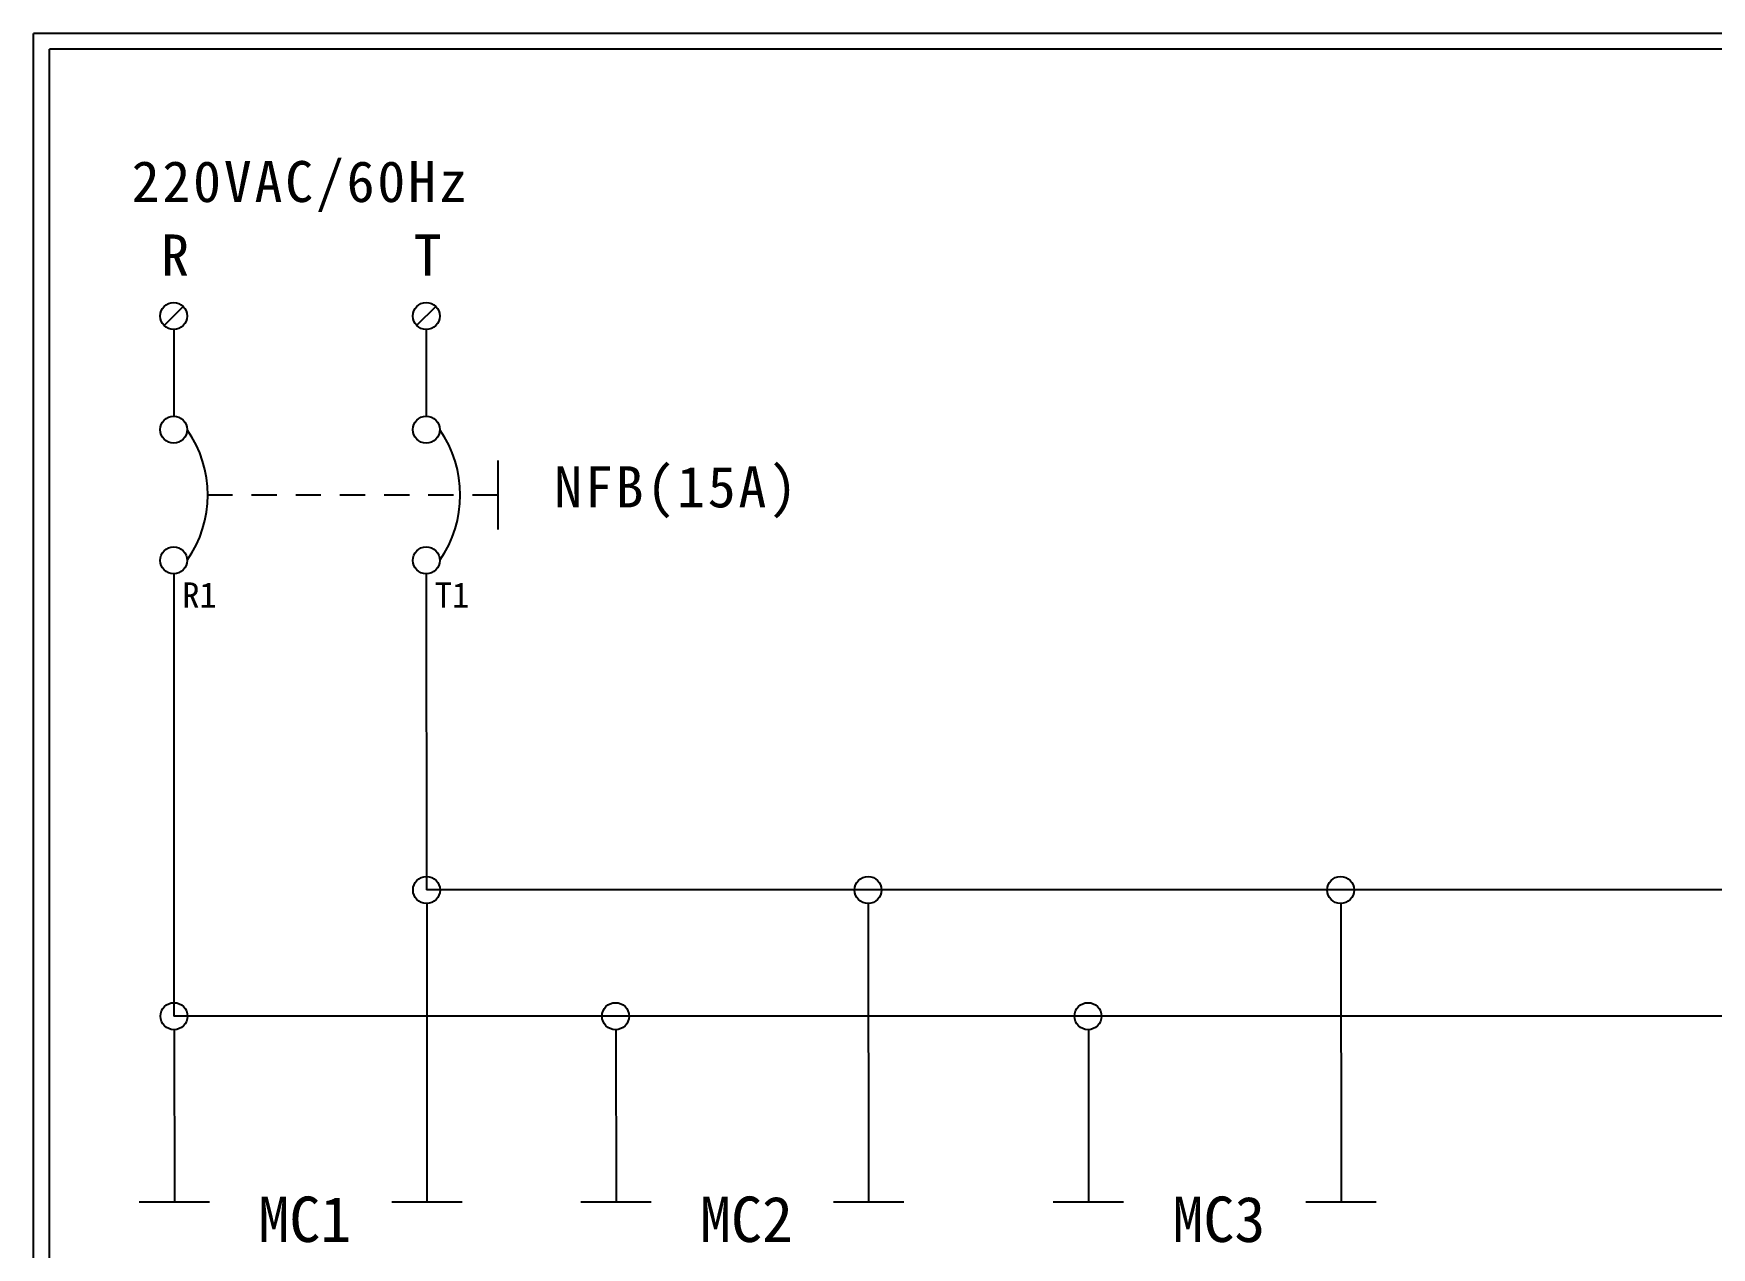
# Model space of a CAD drawing. Extents: x 10 to 297, y 3 to 207.
# Drawn here: x 10 to 142.9, y 110.8 to 207 of the extents above; entities that cross this region are included whole.
import ezdxf

# ---------------------------------------------------------------- set-up
doc = ezdxf.new("R2010")
doc.units = 0
doc.linetypes.add('HIDDEN9', pattern=[3.5, 2, -1.5])
doc.layers.get('0').update_dxf_attribs({"linetype": 'CONTINUOUS'})
doc.layers.add('圖框層', color=7, linetype='CONTINUOUS')
doc.layers.add('標尺寸層', color=3, linetype='CONTINUOUS')
doc.styles.add('STSL', font='kaiu.ttf')
doc.styles.add('標楷體', font='kaiu.ttf')

msp = doc.modelspace()

# ---------------------------------------------------------------- linework, layer by layer
for p, q in [((21.85, 185.35), (20.34, 183.83)), ((41.85, 185.35), (40.34, 183.83)), ((21.1, 164.1), (21.12, 129.12)), ((41.1, 164.1), (41.12, 139.12)), ((146.15, 139.12), (41.12, 139.12)), ((41.14, 138.05), (41.15, 114.4)), ((76.11, 138.05), (76.13, 114.4)), ((113.53, 138.05), (113.55, 114.4)), ((168.99, 129.12), (21.12, 129.12)), ((21.14, 128.05), (21.16, 114.4)), ((56.12, 128.05), (56.13, 114.4)), ((93.54, 128.05), (93.55, 114.4))]:
    msp.add_line(p, q)
at = {"color": 7, "linetype": 'HIDDEN9'}
msp.add_line((46.76, 170.41), (23.79, 170.41), dxfattribs=at)
for centre in [(21.1, 184.59), (41.1, 184.59), (21.1, 175.59), (41.1, 175.59), (21.1, 165.23), (41.1, 165.23), (41.12, 139.12), (76.09, 139.12), (113.51, 139.12), (21.12, 129.12), (56.09, 129.12), (93.51, 129.12)]:
    msp.add_circle(centre, 1.07)
at = {"color": 7}
for centre in [(14.74, 170.41), (34.74, 170.41)]:
    msp.add_arc(centre, 9.05, 325.1286, 34.8714, dxfattribs=at)
at = {"layer": '圖框層', "color": 7}
for p, q in [((297, 206.97), (10, 206.97)), ((10, 3), (10, 206.97)), ((295.75, 205.72), (11.25, 205.72)), ((11.25, 4.25), (11.25, 205.72))]:
    msp.add_line(p, q, dxfattribs=at)
at = {"layer": '標尺寸層', "color": 7}
for p, q in [((21.1, 183.52), (21.1, 176.66)), ((41.1, 183.52), (41.1, 176.66)), ((46.76, 173.14), (46.76, 167.68)), ((21.1, 164.16), (21.1, 164.1)), ((41.1, 164.16), (41.1, 164.1)), ((18.37, 114.4), (23.94, 114.4)), ((38.37, 114.4), (43.94, 114.4)), ((53.35, 114.4), (58.91, 114.4)), ((73.35, 114.4), (78.91, 114.4)), ((90.76, 114.4), (96.33, 114.4)), ((110.76, 114.4), (116.33, 114.4))]:
    msp.add_line(p, q, dxfattribs=at)

# ---------------------------------------------------------------- texts
at = {"color": 0, "char_height": 3.25, "style": '標楷體'}
for s, insert, width, attachment_point in [('\\pt6.5;{\\T1.1;220VAC/60Hz}', (17.77, 196.87), 35.213, 1), ('\\pt6.5;{\\T1.1;R}', (20.1, 191.05), 2, 1), ('\\pt6.5;{\\T1.1;T}', (40.1, 191.05), 2, 1), ('\\pt6.5;{\\T1.1;NFB(15A)}', (60.96, 172.68), 24.6072, 2)]:
    msp.add_mtext(s, dxfattribs=dict(at, insert=insert, width=width, attachment_point=attachment_point))
at = {"layer": '圖框層', "color": 4, "style": 'STSL'}
for s, height, p in [('R1', 2, (21.78, 161.49)), ('T1', 2, (41.78, 161.49)), ('MC1', 3.6, (27.81, 111.23)), ('MC2', 3.6, (62.79, 111.23)), ('MC3', 3.6, (100.2, 111.23))]:
    msp.add_text(s, height=height, dxfattribs=at).set_placement(p)

doc.saveas('drawing.dxf')
